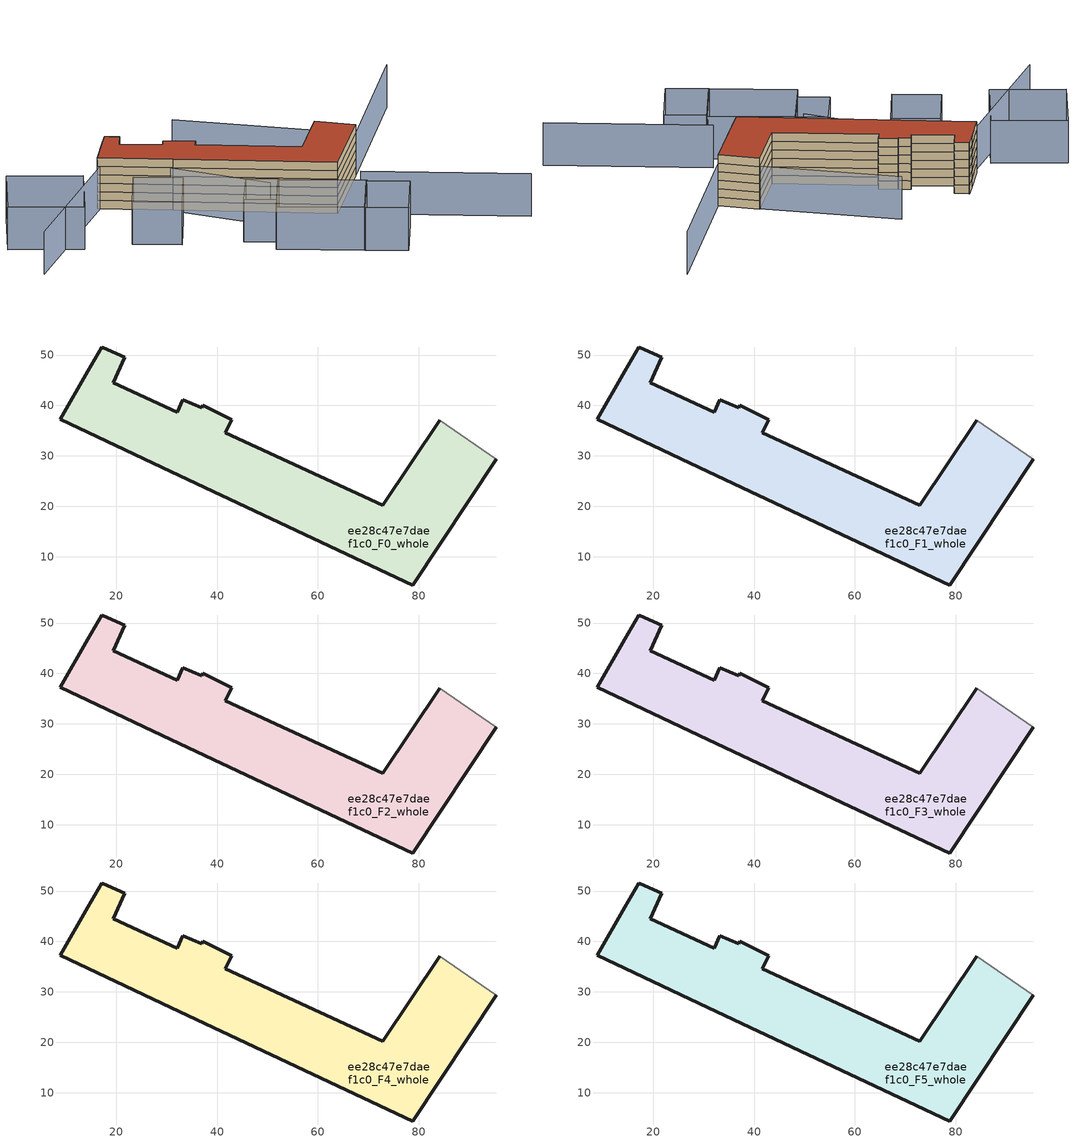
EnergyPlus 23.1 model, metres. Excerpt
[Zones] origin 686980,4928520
ee28c47e7daef1c0_F0_whole
 floor ground (EU_floor_Construction): 84.15,37.07 95.43,29.36 78.81,4.39 30.89,26.85 8.86,37.29 14.36,46.81 17.16,51.6 17.47,51.41 21.73,49.54 19.43,44.47 32.09,38.63 33.16,41.15 36.94,39.5 37.19,40.02 42.93,37.21 41.66,34.6 72.91,20.19 z0
 wall outside (EU_wall_Construction): 84.15,37.07 72.91,20.19 41.66,34.6 42.93,37.21 37.19,40.02 36.94,39.5 33.16,41.15 32.09,38.63 19.43,44.47 21.73,49.54 17.47,51.41 17.16,51.6 14.36,46.81 8.86,37.29 30.89,26.85 78.81,4.39 95.43,29.36 z0:3
 wall adiabatic (EU_wall_Construction): 95.43,29.36 84.15,37.07 z0:3
ee28c47e7daef1c0_F1_whole
 floor to ee28c47e7daef1c0_F0_whole (EU_floor_Construction): 84.15,37.07 95.43,29.36 78.81,4.39 30.89,26.85 8.86,37.29 14.36,46.81 17.16,51.6 17.47,51.41 21.73,49.54 19.43,44.47 32.09,38.63 33.16,41.15 36.94,39.5 37.19,40.02 42.93,37.21 41.66,34.6 72.91,20.19 z3
 wall outside (EU_wall_Construction): 84.15,37.07 72.91,20.19 41.66,34.6 42.93,37.21 37.19,40.02 36.94,39.5 33.16,41.15 32.09,38.63 19.43,44.47 21.73,49.54 17.47,51.41 17.16,51.6 14.36,46.81 8.86,37.29 30.89,26.85 78.81,4.39 95.43,29.36 z3:6
 wall adiabatic (EU_wall_Construction): 95.43,29.36 84.15,37.07 z3:6
ee28c47e7daef1c0_F2_whole
 floor to ee28c47e7daef1c0_F1_whole (EU_floor_Construction): 84.15,37.07 95.43,29.36 78.81,4.39 30.89,26.85 8.86,37.29 14.36,46.81 17.16,51.6 17.47,51.41 21.73,49.54 19.43,44.47 32.09,38.63 33.16,41.15 36.94,39.5 37.19,40.02 42.93,37.21 41.66,34.6 72.91,20.19 z6
 wall outside (EU_wall_Construction): 84.15,37.07 72.91,20.19 41.66,34.6 42.93,37.21 37.19,40.02 36.94,39.5 33.16,41.15 32.09,38.63 19.43,44.47 21.73,49.54 17.47,51.41 17.16,51.6 14.36,46.81 8.86,37.29 30.89,26.85 78.81,4.39 95.43,29.36 z6:9
 wall adiabatic (EU_wall_Construction): 95.43,29.36 84.15,37.07 z6:9
ee28c47e7daef1c0_F3_whole
 floor to ee28c47e7daef1c0_F2_whole (EU_floor_Construction): 84.15,37.07 95.43,29.36 78.81,4.39 30.89,26.85 8.86,37.29 14.36,46.81 17.16,51.6 17.47,51.41 21.73,49.54 19.43,44.47 32.09,38.63 33.16,41.15 36.94,39.5 37.19,40.02 42.93,37.21 41.66,34.6 72.91,20.19 z9
 wall outside (EU_wall_Construction): 84.15,37.07 72.91,20.19 41.66,34.6 42.93,37.21 37.19,40.02 36.94,39.5 33.16,41.15 32.09,38.63 19.43,44.47 21.73,49.54 17.47,51.41 17.16,51.6 14.36,46.81 8.86,37.29 30.89,26.85 78.81,4.39 95.43,29.36 z9:12
 wall adiabatic (EU_wall_Construction): 95.43,29.36 84.15,37.07 z9:12
ee28c47e7daef1c0_F4_whole
 floor to ee28c47e7daef1c0_F3_whole (EU_floor_Construction): 84.15,37.07 95.43,29.36 78.81,4.39 30.89,26.85 8.86,37.29 14.36,46.81 17.16,51.6 17.47,51.41 21.73,49.54 19.43,44.47 32.09,38.63 33.16,41.15 36.94,39.5 37.19,40.02 42.93,37.21 41.66,34.6 72.91,20.19 z12
 wall outside (EU_wall_Construction): 84.15,37.07 72.91,20.19 41.66,34.6 42.93,37.21 37.19,40.02 36.94,39.5 33.16,41.15 32.09,38.63 19.43,44.47 21.73,49.54 17.47,51.41 17.16,51.6 14.36,46.81 8.86,37.29 30.89,26.85 78.81,4.39 95.43,29.36 z12:15
 wall adiabatic (EU_wall_Construction): 95.43,29.36 84.15,37.07 z12:15
ee28c47e7daef1c0_F5_whole
 floor to ee28c47e7daef1c0_F4_whole (EU_floor_Construction): 84.15,37.07 95.43,29.36 78.81,4.39 30.89,26.85 8.86,37.29 14.36,46.81 17.16,51.6 17.47,51.41 21.73,49.54 19.43,44.47 32.09,38.63 33.16,41.15 36.94,39.5 37.19,40.02 42.93,37.21 41.66,34.6 72.91,20.19 z15
 wall outside (EU_wall_Construction): 84.15,37.07 72.91,20.19 41.66,34.6 42.93,37.21 37.19,40.02 36.94,39.5 33.16,41.15 32.09,38.63 19.43,44.47 21.73,49.54 17.47,51.41 17.16,51.6 14.36,46.81 8.86,37.29 30.89,26.85 78.81,4.39 95.43,29.36 z15:18
 wall adiabatic (EU_wall_Construction): 95.43,29.36 84.15,37.07 z15:18
 roof outside (EU_roof_Construction): 78.81,4.39 95.43,29.36 84.15,37.07 72.91,20.19 41.66,34.6 42.93,37.21 37.19,40.02 36.94,39.5 33.16,41.15 32.09,38.63 19.43,44.47 21.73,49.54 17.47,51.41 17.16,51.6 14.36,46.81 8.86,37.29 30.89,26.85 z18
shading: -26.56,-3.48 13.77,41.48 / 13.77,41.48 55.22,4.3 / 135.29,-21.41 85.61,1.42 / 125.07,75.23 95.43,29.36 / 95.43,29.36 45.1,61.88 / 88.86,-31.11 75.8,-25.36 / 75.8,-25.36 84.17,-6.37 / 84.17,-6.37 97.23,-12.13 / 97.23,-12.13 88.86,-31.11 / 76.08,-25.48 49.88,-13.94 / 49.88,-13.94 58.44,5.49 / 58.44,5.49 84.64,-6.05 / 84.64,-6.05 76.08,-25.48 / 58.67,5.49 52.08,-9.07 / 52.08,-9.07 42.41,-4.69 / 42.41,-4.69 49,9.86 / 49,9.86 58.67,5.49 / 8.54,7.2 16.09,24.82 / 16.09,24.82 30.89,18.48 / 30.89,18.48 23.34,0.86 / 23.34,0.86 8.54,7.2 / -7.1,9.51 -30.15,18.51 / -30.15,18.51 -21.26,41.3 / -21.26,41.3 1.8,32.3 / 1.8,32.3 -7.1,9.51 z0:15
[Building]
EU S2 Campaign: North Axis=0; Terrain=City; Solar Distribution=FullExterior
[Site:Location]
Bologna: Latitude=44.5; Longitude=11.25; Time Zone=1; Elevation=37
[SizingPeriod:WeatherFileDays]
AnnualSizingPeriod: Begin Month=1; Begin Day of Month=1; End Month=12; End Day of Month=31; Day of Week for Start Day=Monday; Use Weather File Daylight Saving Period=No; Use Weather File Rain and Snow Indicators=No
[MATERIAL]
EU_InternalMass_Material: Roughness=MediumRough; Thickness=0.1; Conductivity=1; Density=1800; Specific Heat=900; Thermal Absorptance=0.9; Solar Absorptance=0.7; Visible Absorptance=0.7
[MATERIAL:NOMASS] Roughness=MediumRough; Thermal Absorptance=0.9; Solar Absorptance=0.7; Visible Absorptance=0.7
Name | Thermal Resistance
EU_wall_NoMass | 0.905828
EU_roof_NoMass | 0.37593
EU_floor_NoMass | 0.67114
[CONSTRUCTION]
EU_wall_Construction: EU_wall_NoMass
EU_roof_Construction: EU_roof_NoMass
EU_floor_Construction: EU_floor_NoMass
EU_InternalMass_Construction: EU_InternalMass_Material
[ZONE] Type=1; Multiplier=1; Ceiling Height=autocalculate; Volume=3648.23; Floor Area=autocalculate; Part of Total Floor Area=Yes
ee28c47e7daef1c0_F0_whole; ee28c47e7daef1c0_F1_whole; ee28c47e7daef1c0_F2_whole; ee28c47e7daef1c0_F3_whole; ee28c47e7daef1c0_F4_whole; ee28c47e7daef1c0_F5_whole
[INTERNALMASS] Construction=EU_InternalMass_Construction; Surface Area=1216.08
Name | Zone or ZoneList
ee28c47e7daef1c0_F0_whole_EU_InternalMass | ee28c47e7daef1c0_F0_whole
ee28c47e7daef1c0_F1_whole_EU_InternalMass | ee28c47e7daef1c0_F1_whole
ee28c47e7daef1c0_F2_whole_EU_InternalMass | ee28c47e7daef1c0_F2_whole
ee28c47e7daef1c0_F3_whole_EU_InternalMass | ee28c47e7daef1c0_F3_whole
ee28c47e7daef1c0_F4_whole_EU_InternalMass | ee28c47e7daef1c0_F4_whole
ee28c47e7daef1c0_F5_whole_EU_InternalMass | ee28c47e7daef1c0_F5_whole
[OTHEREQUIPMENT] Fuel Type=Electricity; Design Level Calculation Method=Watts/Area; Power per Zone Floor Area=1; Fraction Latent=0; Fraction Radiant=0; Fraction Lost=0; Carbon Dioxide Generation Rate=0; EndUse Subcategory=EU_Step8_InternalGains
Name | Zone or ZoneList or Space or SpaceList | Schedule
EU_Step8_InternalGain_ee28c47e7daef1c0_F0_whole_f000 | ee28c47e7daef1c0_F0_whole | EU_Step8_GainSchedule_ee28c47e7daef1c0_F0_whole_f000
EU_Step8_InternalGain_ee28c47e7daef1c0_F1_whole_f000 | ee28c47e7daef1c0_F1_whole | EU_Step8_GainSchedule_ee28c47e7daef1c0_F1_whole_f000
EU_Step8_InternalGain_ee28c47e7daef1c0_F2_whole_f000 | ee28c47e7daef1c0_F2_whole | EU_Step8_GainSchedule_ee28c47e7daef1c0_F2_whole_f000
EU_Step8_InternalGain_ee28c47e7daef1c0_F3_whole_f000 | ee28c47e7daef1c0_F3_whole | EU_Step8_GainSchedule_ee28c47e7daef1c0_F3_whole_f000
EU_Step8_InternalGain_ee28c47e7daef1c0_F4_whole_f000 | ee28c47e7daef1c0_F4_whole | EU_Step8_GainSchedule_ee28c47e7daef1c0_F4_whole_f000
EU_Step8_InternalGain_ee28c47e7daef1c0_F5_whole_f000 | ee28c47e7daef1c0_F5_whole | EU_Step8_GainSchedule_ee28c47e7daef1c0_F5_whole_f000
[ZONEVENTILATION:DESIGNFLOWRATE] Schedule=EU_AlwaysOn; Design Flow Rate Calculation Method=AirChanges/Hour; Air Changes per Hour=0.73129; Ventilation Type=Natural; Fan Pressure Rise=0; Fan Total Efficiency=1; Constant Term Coefficient=1; Temperature Term Coefficient=0; Velocity Term Coefficient=0; Velocity Squared Term Coefficient=0; Minimum Indoor Temperature=-100; Maximum Indoor Temperature=100; Delta Temperature=-100; Minimum Outdoor Temperature=-100; Maximum Outdoor Temperature=100; Maximum Wind Speed=40
Name | Zone or ZoneList or Space or SpaceList
EU_ConstantAir_ee28c47e7daef1c0_F0_whole | ee28c47e7daef1c0_F0_whole
EU_ConstantAir_ee28c47e7daef1c0_F1_whole | ee28c47e7daef1c0_F1_whole
EU_ConstantAir_ee28c47e7daef1c0_F2_whole | ee28c47e7daef1c0_F2_whole
EU_ConstantAir_ee28c47e7daef1c0_F3_whole | ee28c47e7daef1c0_F3_whole
EU_ConstantAir_ee28c47e7daef1c0_F4_whole | ee28c47e7daef1c0_F4_whole
EU_ConstantAir_ee28c47e7daef1c0_F5_whole | ee28c47e7daef1c0_F5_whole
[HVACTEMPLATE:THERMOSTAT] Constant Heating Setpoint=20; Constant Cooling Setpoint=50
EU_HeatOnly_ee28c47e7daef1c0_F0_whole; EU_HeatOnly_ee28c47e7daef1c0_F1_whole; EU_HeatOnly_ee28c47e7daef1c0_F2_whole; EU_HeatOnly_ee28c47e7daef1c0_F3_whole; EU_HeatOnly_ee28c47e7daef1c0_F4_whole; EU_HeatOnly_ee28c47e7daef1c0_F5_whole
[HVACTEMPLATE:ZONE:IDEALLOADSAIRSYSTEM] System Availability Schedule=EU_AlwaysOn; Maximum Heating Supply Air Temperature=50; Minimum Cooling Supply Air Temperature=13; Maximum Heating Supply Air Humidity Ratio=0.0156; Minimum Cooling Supply Air Humidity Ratio=0.0077; Heating Limit=NoLimit; Cooling Limit=NoLimit; Heating Availability Schedule=EU_AlwaysOn; Cooling Availability Schedule=EU_CoolingOff; Dehumidification Control Type=ConstantSensibleHeatRatio; Cooling Sensible Heat Ratio=0.7; Dehumidification Setpoint=60; Humidification Control Type=None; Humidification Setpoint=30; Outdoor Air Method=None; Outdoor Air Flow Rate per Person=0.00944; Outdoor Air Flow Rate per Zone Floor Area=0; Outdoor Air Flow Rate per Zone=0; Demand Controlled Ventilation Type=None; Outdoor Air Economizer Type=NoEconomizer; Heat Recovery Type=None; Sensible Heat Recovery Effectiveness=0.7; Latent Heat Recovery Effectiveness=0.65
Name | Template Thermostat
ee28c47e7daef1c0_F0_whole | EU_HeatOnly_ee28c47e7daef1c0_F0_whole
ee28c47e7daef1c0_F1_whole | EU_HeatOnly_ee28c47e7daef1c0_F1_whole
ee28c47e7daef1c0_F2_whole | EU_HeatOnly_ee28c47e7daef1c0_F2_whole
ee28c47e7daef1c0_F3_whole | EU_HeatOnly_ee28c47e7daef1c0_F3_whole
ee28c47e7daef1c0_F4_whole | EU_HeatOnly_ee28c47e7daef1c0_F4_whole
ee28c47e7daef1c0_F5_whole | EU_HeatOnly_ee28c47e7daef1c0_F5_whole
[SIZING:ZONE] Zone Cooling Design Supply Air Temperature Input Method=SupplyAirTemperature; Zone Cooling Design Supply Air Temperature=13; Zone Heating Design Supply Air Temperature Input Method=SupplyAirTemperature; Zone Heating Design Supply Air Temperature=50; Zone Cooling Design Supply Air Humidity Ratio=0.008; Zone Heating Design Supply Air Humidity Ratio=0.008; Cooling Design Air Flow Method=DesignDay; Cooling Design Air Flow Rate=0; Cooling Minimum Air Flow per Zone Floor Area=0.000762; Cooling Minimum Air Flow=0; Cooling Minimum Air Flow Fraction=0.2; Heating Design Air Flow Method=DesignDay; Heating Design Air Flow Rate=0; Heating Maximum Air Flow per Zone Floor Area=0.002032; Heating Maximum Air Flow=0.141576; Heating Maximum Air Flow Fraction=0.3; Account for Dedicated Outdoor Air System=No; Dedicated Outdoor Air System Control Strategy=NeutralSupplyAir; Dedicated Outdoor Air Low Setpoint Temperature for Design=autosize; Dedicated Outdoor Air High Setpoint Temperature for Design=autosize; Zone Load Sizing Method=Sensible Load Only No Latent Load; Zone Latent Cooling Design Supply Air Humidity Ratio Input Method=HumidityRatioDifference; Zone Cooling Design Supply Air Humidity Ratio Difference=0.005; Zone Latent Heating Design Supply Air Humidity Ratio Input Method=HumidityRatioDifference; Zone Humidification Design Supply Air Humidity Ratio Difference=0.005
ee28c47e7daef1c0_F0_whole; ee28c47e7daef1c0_F1_whole; ee28c47e7daef1c0_F2_whole; ee28c47e7daef1c0_F3_whole; ee28c47e7daef1c0_F4_whole; ee28c47e7daef1c0_F5_whole
[SCHEDULE:CONSTANT]
Name | Hourly Value
EU_AlwaysOn | 1
EU_CoolingOff | 0
[SCHEDULE:FILE] Column Number=1; Rows to Skip at Top=0; Number of Hours of Data=8760; Column Separator=Comma; Interpolate to Timestep=No; Minutes per Item=60; Adjust Schedule for Daylight Savings=Yes
Name | File
EU_Step8_GainSchedule_ee28c47e7daef1c0_F0_whole_f000 | ../../schedules/ee28c47e7daef1c0/ee28c47e7daef1c0_F0_whole_f000_gain.csv
EU_Step8_GainSchedule_ee28c47e7daef1c0_F1_whole_f000 | ../../schedules/ee28c47e7daef1c0/ee28c47e7daef1c0_F1_whole_f000_gain.csv
EU_Step8_GainSchedule_ee28c47e7daef1c0_F2_whole_f000 | ../../schedules/ee28c47e7daef1c0/ee28c47e7daef1c0_F2_whole_f000_gain.csv
EU_Step8_GainSchedule_ee28c47e7daef1c0_F3_whole_f000 | ../../schedules/ee28c47e7daef1c0/ee28c47e7daef1c0_F3_whole_f000_gain.csv
EU_Step8_GainSchedule_ee28c47e7daef1c0_F4_whole_f000 | ../../schedules/ee28c47e7daef1c0/ee28c47e7daef1c0_F4_whole_f000_gain.csv
EU_Step8_GainSchedule_ee28c47e7daef1c0_F5_whole_f000 | ../../schedules/ee28c47e7daef1c0/ee28c47e7daef1c0_F5_whole_f000_gain.csv
